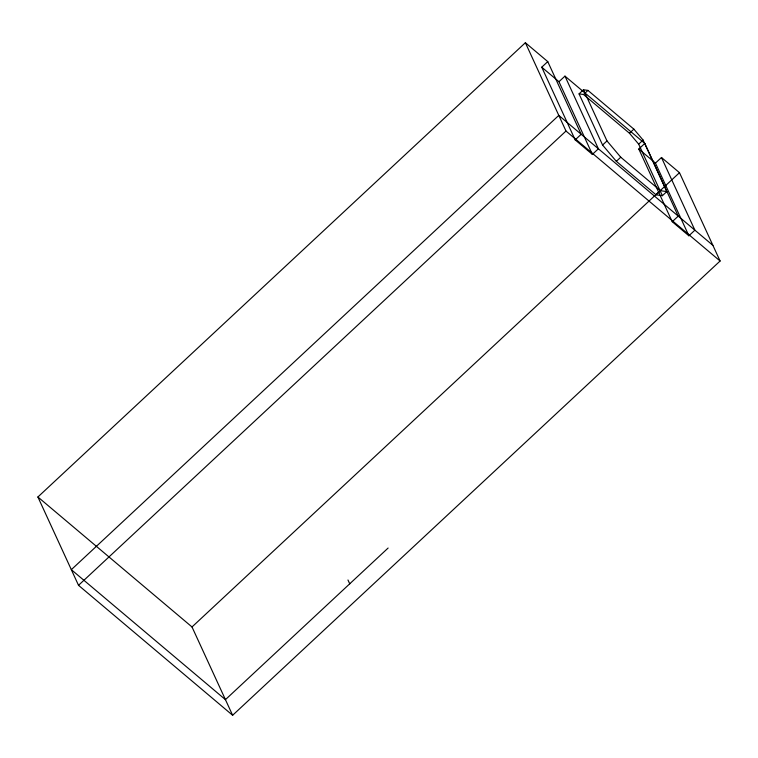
<?xml version="1.0" encoding="UTF-8"?>
<svg xmlns="http://www.w3.org/2000/svg" width="758" height="758" viewBox="0 0 758 758"><rect width="100%" height="100%" fill="white"/><g stroke="black" fill="none" stroke-linecap="round" stroke-linejoin="round"><path stroke-width="1.14" d="M661.469 157.493L694.896 230.176L688.889 235.776L655.462 163.093L661.469 157.493L679.481 172.682L720.1 261.008L232.63 715.277L78.519 585.318L37.9 496.992L525.37 42.723L547.759 61.606L581.187 134.28L575.18 139.879L592.386 154.395L598.394 148.795L564.966 76.122L558.959 81.712L592.386 154.395M575.18 139.879L541.752 67.197L547.759 61.606M579.055 93.878L583.461 89.766L587.943 90.401L633.868 129.135L643.087 140.05L666.794 191.594L662.378 195.706L656.03 194.806L616.339 161.331L602.582 145.034L579.055 93.878L583.537 94.513L629.462 133.247L638.672 144.153L662.378 195.706M583.537 94.513L587.943 90.401M78.519 585.318L565.989 131.039L525.37 42.723M602.582 145.034L606.987 140.922L583.461 89.766M629.462 133.247L633.868 129.135M616.339 161.331L620.745 157.219L660.445 190.694L666.794 191.594M638.672 144.153L643.087 140.05M688.889 235.776L672.223 221.715L638.795 149.042L644.802 143.442L564.966 76.122M232.63 715.277L192.011 626.961L679.481 172.682M656.03 194.806L660.445 190.694M672.223 221.715L678.23 216.125L644.802 143.442M388.124 548.034L225.439 699.643L71.328 569.675L558.798 115.396L712.908 245.365M541.752 67.197L558.959 81.712M638.795 149.042L655.462 163.093M565.989 131.039L720.1 261.008M37.9 496.992L192.011 626.961M606.987 140.922L620.745 157.219M347.969 579.984L349.732 583.821"/></g></svg>
